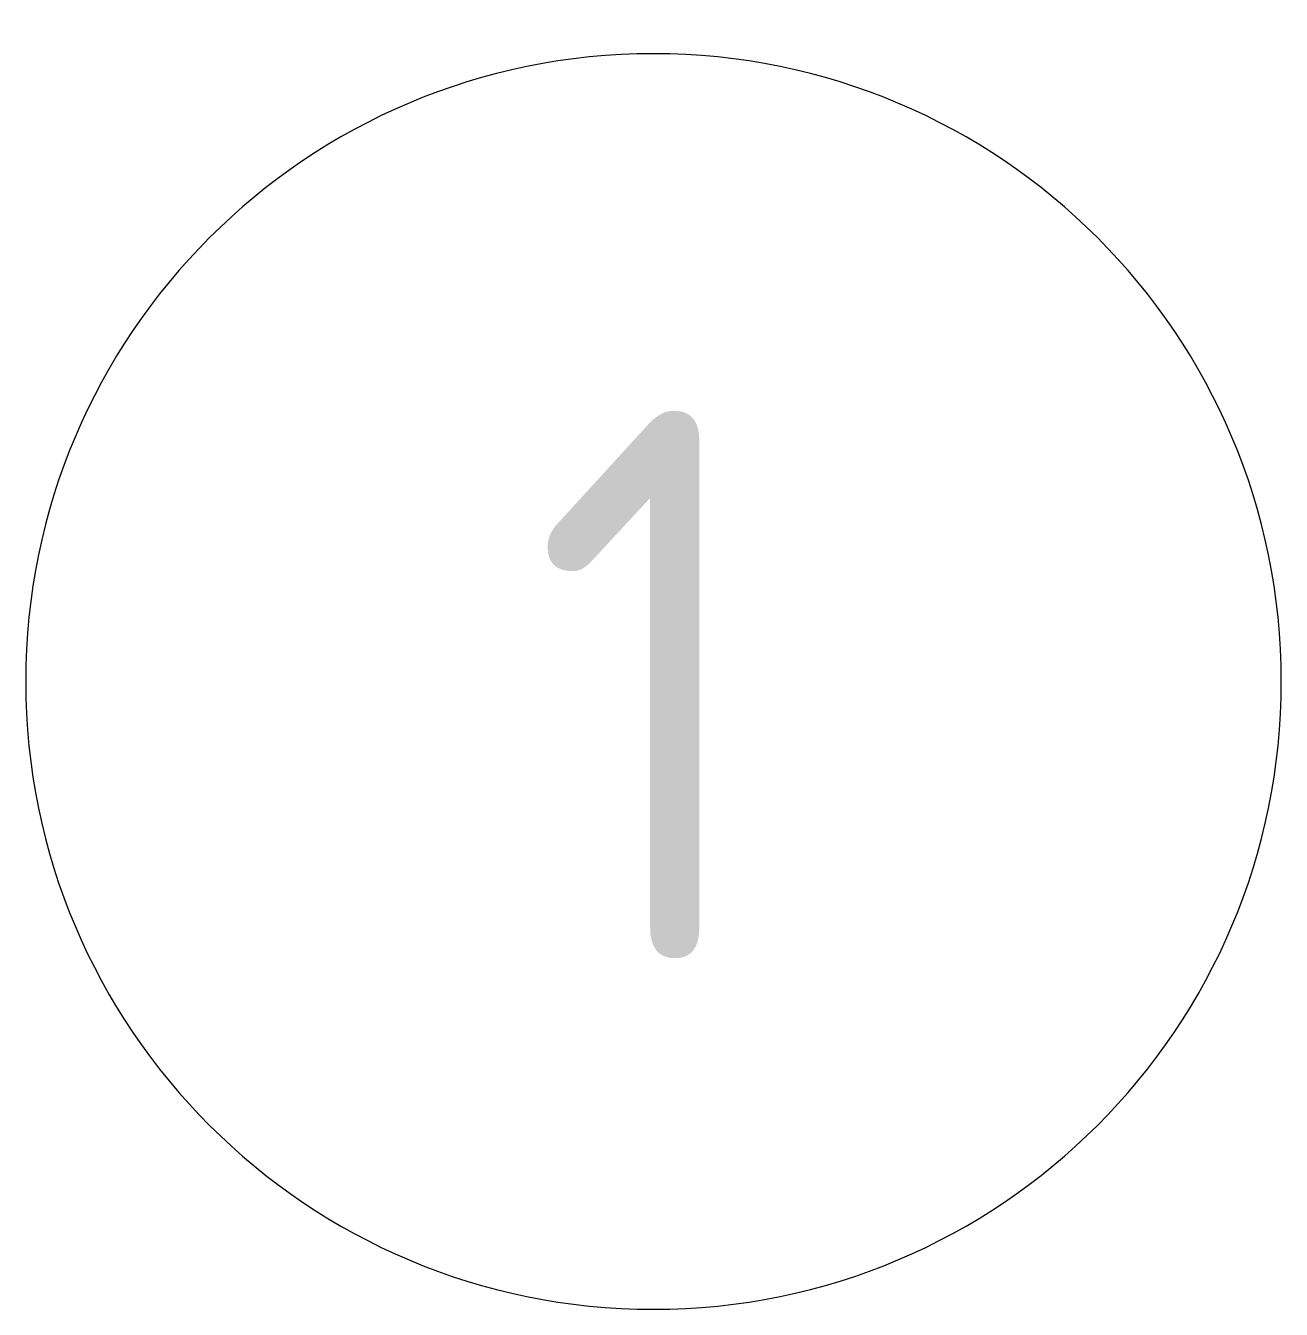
# Model space of a CAD drawing. Header units: millimetres. Extents: x -515342 to 330399, y -224905 to 507333.
# Drawn here: x -374862 to -374062, y 370962 to 371780 of the extents above; entities that cross this region are included whole.
import ezdxf

# ---------------------------------------------------------------- set-up
doc = ezdxf.new("R2010")
doc.units = ezdxf.units.MM
doc.layers.add('Оси', color=7, linetype='Continuous', lineweight=0)
doc.styles.add('GOST Common', font='', dxfattribs={"width": 0.9, "height": 350})
doc.styles.get('GOST Common').set_extended_font_data('GOST Common')

# ---------------------------------------------------------------- blocks, each defined once
blk = doc.blocks.new('Ось сетки - Круг_Ø8 мм-6577-О_АР_П_4__10_050_План 4 этажа')
at = {"layer": 'Оси'}
for start, end in [(360, 180), (180, 360)]:
    blk.add_arc((0, 0), 4, start, end, dxfattribs=at)
blk = doc.blocks.new('Ось сетки - Круг_Ø8 мм-6577-О_АР_Эскиз_4__10_800_План 4 этажа')
at = {"layer": 'Оси'}
for start, end in [(360, 180), (180, 360)]:
    blk.add_arc((0, 0), 4, start, end, dxfattribs=at)
blk = doc.blocks.new('Ось сетки - Круг_Ø8 мм-6577-О_АР_Эскиз_4_План 4 этажа')
at = {"layer": 'Оси'}
for start, end in [(360, 180), (180, 360)]:
    blk.add_arc((0, 0), 4, start, end, dxfattribs=at)

msp = doc.modelspace()

# ---------------------------------------------------------------- block references
at = {"layer": 'Оси', "xscale": 99.99999999999993, "yscale": 99.99999999999993, "zscale": 99.99999999999993}
for name in ['Ось сетки - Круг_Ø8 мм-6577-О_АР_П_4__10_050_План 4 этажа', 'Ось сетки - Круг_Ø8 мм-6577-О_АР_Эскиз_4__10_800_План 4 этажа', 'Ось сетки - Круг_Ø8 мм-6577-О_АР_Эскиз_4__10_800_План 4 этажа', 'Ось сетки - Круг_Ø8 мм-6577-О_АР_Эскиз_4__10_800_План 4 этажа', 'Ось сетки - Круг_Ø8 мм-6577-О_АР_Эскиз_4_План 4 этажа']:
    msp.add_blockref(name, (-374461.8897, 371362.2945), dxfattribs=at)

# ---------------------------------------------------------------- texts
at = {"layer": 'Оси', "insert": (-374540.1204, 371534.8278), "char_height": 350, "width": 187.594875, "attachment_point": 1, "style": 'GOST Common'}
msp.add_mtext('\\fGOST Common|b0|i0|c204|p34|;\\W.9;1', dxfattribs=at)
msp.add_mtext('\\fGOST Common|b0|i0|c204|p34|;\\W.9;1', dxfattribs=at)
msp.add_mtext('\\fGOST Common|b0|i0|c204|p34|;\\W.9;1', dxfattribs=at)
msp.add_mtext('\\fGOST Common|b0|i0|c204|p34|;\\W.9;1', dxfattribs=at)
msp.add_mtext('\\fGOST Common|b0|i0|c204|p34|;\\W.9;1', dxfattribs=at)

doc.saveas('drawing.dxf')
